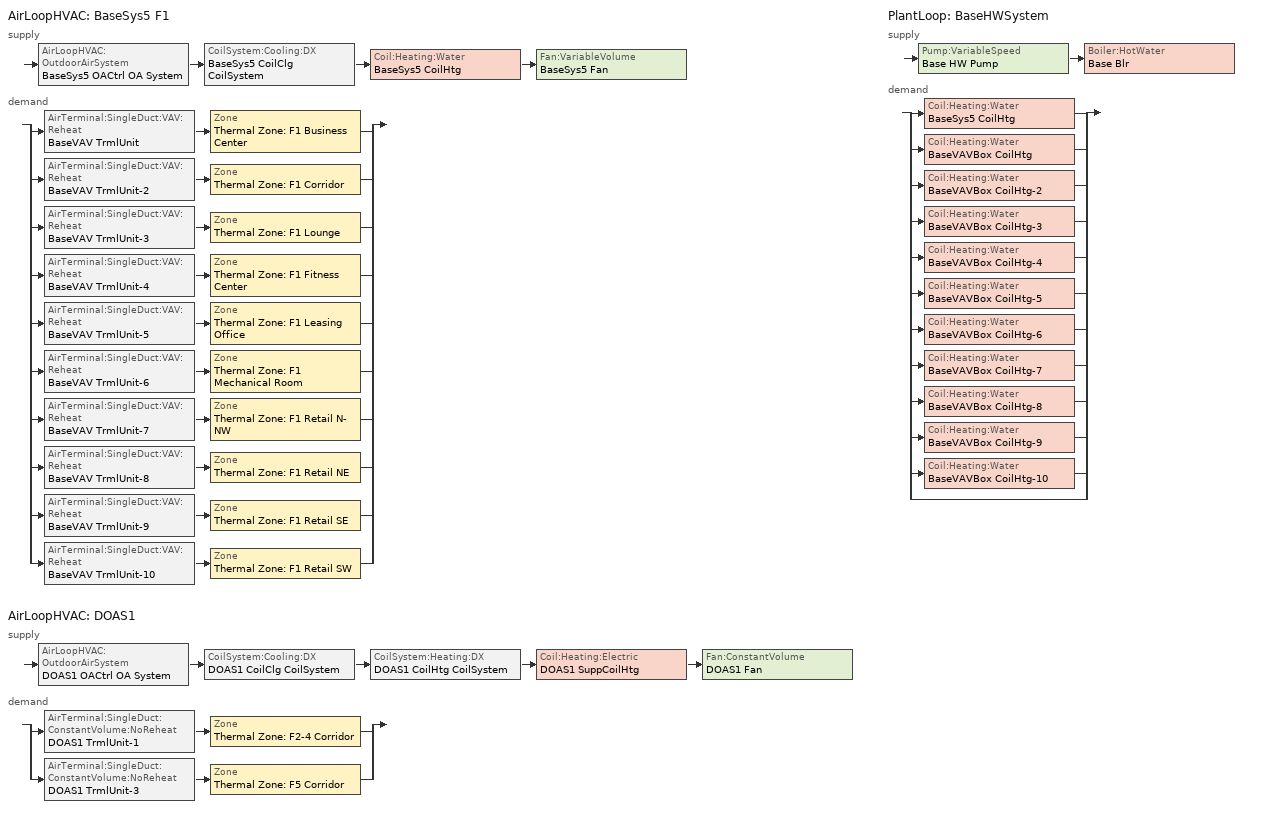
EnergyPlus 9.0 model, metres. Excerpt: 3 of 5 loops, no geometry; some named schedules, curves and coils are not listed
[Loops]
AirLoopHVAC 'BaseSys5 F1'
 supply: AirLoopHVAC:OutdoorAirSystem 'BaseSys5 OACtrl OA System' > CoilSystem:Cooling:DX 'BaseSys5 CoilClg CoilSystem' > Coil:Heating:Water 'BaseSys5 CoilHtg' > Fan:VariableVolume 'BaseSys5 Fan'
 demand: split
  | AirTerminal:SingleDuct:VAV:Reheat 'BaseVAV TrmlUnit' > Zone 'Thermal Zone: F1 Business Center'
  | AirTerminal:SingleDuct:VAV:Reheat 'BaseVAV TrmlUnit-2' > Zone 'Thermal Zone: F1 Corridor'
  | AirTerminal:SingleDuct:VAV:Reheat 'BaseVAV TrmlUnit-3' > Zone 'Thermal Zone: F1 Lounge'
  | AirTerminal:SingleDuct:VAV:Reheat 'BaseVAV TrmlUnit-4' > Zone 'Thermal Zone: F1 Fitness Center'
  | AirTerminal:SingleDuct:VAV:Reheat 'BaseVAV TrmlUnit-5' > Zone 'Thermal Zone: F1 Leasing Office'
  | AirTerminal:SingleDuct:VAV:Reheat 'BaseVAV TrmlUnit-6' > Zone 'Thermal Zone: F1 Mechanical Room'
  | AirTerminal:SingleDuct:VAV:Reheat 'BaseVAV TrmlUnit-7' > Zone 'Thermal Zone: F1 Retail N-NW'
  | AirTerminal:SingleDuct:VAV:Reheat 'BaseVAV TrmlUnit-8' > Zone 'Thermal Zone: F1 Retail NE'
  | AirTerminal:SingleDuct:VAV:Reheat 'BaseVAV TrmlUnit-9' > Zone 'Thermal Zone: F1 Retail SE'
  | AirTerminal:SingleDuct:VAV:Reheat 'BaseVAV TrmlUnit-10' > Zone 'Thermal Zone: F1 Retail SW'
AirLoopHVAC 'DOAS1'
 supply: AirLoopHVAC:OutdoorAirSystem 'DOAS1 OACtrl OA System' > CoilSystem:Cooling:DX 'DOAS1 CoilClg CoilSystem' > CoilSystem:Heating:DX 'DOAS1 CoilHtg CoilSystem' > Coil:Heating:Electric 'DOAS1 SuppCoilHtg' > Fan:ConstantVolume 'DOAS1 Fan'
 demand: split
  | AirTerminal:SingleDuct:ConstantVolume:NoReheat 'DOAS1 TrmlUnit-1' > Zone 'Thermal Zone: F2-4 Corridor'
  | AirTerminal:SingleDuct:ConstantVolume:NoReheat 'DOAS1 TrmlUnit-3' > Zone 'Thermal Zone: F5 Corridor'
PlantLoop 'BaseHWSystem'
 supply: Pump:VariableSpeed 'Base HW Pump' > Boiler:HotWater 'Base Blr'
 demand: split
  | Coil:Heating:Water 'BaseSys5 CoilHtg'
  | Coil:Heating:Water 'BaseVAVBox CoilHtg'
  | Coil:Heating:Water 'BaseVAVBox CoilHtg-2'
  | Coil:Heating:Water 'BaseVAVBox CoilHtg-3'
  | Coil:Heating:Water 'BaseVAVBox CoilHtg-4'
  | Coil:Heating:Water 'BaseVAVBox CoilHtg-5'
  | Coil:Heating:Water 'BaseVAVBox CoilHtg-6'
  | Coil:Heating:Water 'BaseVAVBox CoilHtg-7'
  | Coil:Heating:Water 'BaseVAVBox CoilHtg-8'
  | Coil:Heating:Water 'BaseVAVBox CoilHtg-9'
  | Coil:Heating:Water 'BaseVAVBox CoilHtg-10'
  | bypass
[ZoneControl:Thermostat] Control Object Type 1=ThermostatSetpoint:DualSetpoint
Name | Zone or ZoneList | Control Type Schedule | Control Name 1
Thermal Zone: F1 Business Center Thermostat | Thermal Zone: F1 Business Center | Thermal Zone: F1 Business Center Thermostat Schedule | Thermal Zone: F1 Business Center Thermostat
Thermal Zone: F1 Corridor Thermostat | Thermal Zone: F1 Corridor | Thermal Zone: F1 Corridor Thermostat Schedule | Thermal Zone: F1 Corridor Thermostat
Thermal Zone: F1 Fitness Center Thermostat | Thermal Zone: F1 Fitness Center | Thermal Zone: F1 Fitness Center Thermostat Schedule | Thermal Zone: F1 Fitness Center Thermostat
Thermal Zone: F1 Leasing Office Thermostat | Thermal Zone: F1 Leasing Office | Thermal Zone: F1 Leasing Office Thermostat Schedule | Thermal Zone: F1 Leasing Office Thermostat
Thermal Zone: F1 Lounge Thermostat | Thermal Zone: F1 Lounge | Thermal Zone: F1 Lounge Thermostat Schedule | Thermal Zone: F1 Lounge Thermostat
Thermal Zone: F1 Mechanical Room Thermostat | Thermal Zone: F1 Mechanical Room | Thermal Zone: F1 Mechanical Room Thermostat Schedule | Thermal Zone: F1 Mechanical Room Thermostat
Thermal Zone: F1 Retail N-NW Thermostat | Thermal Zone: F1 Retail N-NW | Thermal Zone: F1 Retail N-NW Thermostat Schedule | Thermal Zone: F1 Retail N-NW Thermostat
Thermal Zone: F1 Retail NE Thermostat | Thermal Zone: F1 Retail NE | Thermal Zone: F1 Retail NE Thermostat Schedule | Thermal Zone: F1 Retail NE Thermostat
Thermal Zone: F1 Retail SE Thermostat | Thermal Zone: F1 Retail SE | Thermal Zone: F1 Retail SE Thermostat Schedule | Thermal Zone: F1 Retail SE Thermostat
Thermal Zone: F1 Retail SW Thermostat | Thermal Zone: F1 Retail SW | Thermal Zone: F1 Retail SW Thermostat Schedule | Thermal Zone: F1 Retail SW Thermostat
Thermal Zone: F2-4 Corridor Thermostat | Thermal Zone: F2-4 Corridor | Thermal Zone: F2-4 Corridor Thermostat Schedule | Thermal Zone: F2-4 Corridor Thermostat
Thermal Zone: F5 Corridor Thermostat | Thermal Zone: F5 Corridor | Thermal Zone: F5 Corridor Thermostat Schedule | Thermal Zone: F5 Corridor Thermostat
[ThermostatSetpoint:DualSetpoint]
Name | Heating Setpoint Temperature Schedule | Cooling Setpoint Temperature Schedule
Thermal Zone: F1 Business Center Thermostat; Thermal Zone: F1 Corridor Thermostat; Thermal Zone: F1 Fitness Center Thermostat; Thermal Zone: F1 Leasing Office Thermostat; Thermal Zone: F1 Lounge Thermostat; Thermal Zone: F1 Mechanical Room Thermostat; Thermal Zone: F1 Retail N-NW Thermostat; Thermal Zone: F1 Retail NE Thermostat; Thermal Zone: F1 Retail SE Thermostat; Thermal Zone: F1 Retail SW Thermostat | RetailHtgSetpt | RetailClgSetpt
Thermal Zone: F2-4 Corridor Thermostat; Thermal Zone: F5 Corridor Thermostat | OfficeHtgSetpt | OfficeClgSetpt
[AirTerminal:SingleDuct:VAV:Reheat] Availability Schedule=Always On; Maximum Air Flow Rate {m3/s}=Autosize; Zone Minimum Air Flow Input Method=FixedFlowRate; Constant Minimum Air Flow Fraction=0.3; Fixed Minimum Air Flow Rate {m3/s}=0; Maximum Hot Water or Steam Flow Rate {m3/s}=Autosize; Minimum Hot Water or Steam Flow Rate {m3/s}=0; Convergence Tolerance=0.001; Damper Heating Action=Reverse; Maximum Flow Fraction During Reheat=0.5; Maximum Reheat Air Temperature {C}=35
Name | Reheat Coil
BaseVAV TrmlUnit | BaseVAVBox CoilHtg
BaseVAV TrmlUnit-2 | BaseVAVBox CoilHtg-2
BaseVAV TrmlUnit-4 | BaseVAVBox CoilHtg-4
BaseVAV TrmlUnit-5 | BaseVAVBox CoilHtg-5
BaseVAV TrmlUnit-3 | BaseVAVBox CoilHtg-3
BaseVAV TrmlUnit-6 | BaseVAVBox CoilHtg-6
BaseVAV TrmlUnit-7 | BaseVAVBox CoilHtg-7
BaseVAV TrmlUnit-8 | BaseVAVBox CoilHtg-8
BaseVAV TrmlUnit-9 | BaseVAVBox CoilHtg-9
BaseVAV TrmlUnit-10 | BaseVAVBox CoilHtg-10
[Coil:Heating:Water] Availability Schedule=Always On Discrete; U-Factor Times Area Value {W/K}=Autosize; Maximum Water Flow Rate {m3/s}=Autosize; Performance Input Method=UFactorTimesAreaAndDesignWaterFlowRate; Rated Capacity {W}=Autosize; Rated Inlet Water Temperature {C}=82.2; Rated Inlet Air Temperature {C}=16.6; Rated Outlet Water Temperature {C}=71.1; Rated Outlet Air Temperature {C}=32.2; Rated Ratio for Air and Water Convection=0.5
BaseVAVBox CoilHtg; BaseVAVBox CoilHtg-2; BaseVAVBox CoilHtg-4; BaseVAVBox CoilHtg-5; BaseVAVBox CoilHtg-3; BaseVAVBox CoilHtg-6; BaseVAVBox CoilHtg-7; BaseVAVBox CoilHtg-8; BaseVAVBox CoilHtg-9; BaseVAVBox CoilHtg-10; BaseSys5 CoilHtg
[Zone equipment]
Thermal Zone: F1 Business Center: BaseVAV TrmlUnit
Thermal Zone: F1 Corridor: BaseVAV TrmlUnit-2
Thermal Zone: F1 Fitness Center: BaseVAV TrmlUnit-4
Thermal Zone: F1 Leasing Office: BaseVAV TrmlUnit-5
Thermal Zone: F1 Lounge: BaseVAV TrmlUnit-3
Thermal Zone: F1 Mechanical Room: BaseVAV TrmlUnit-6
Thermal Zone: F1 Retail N-NW: BaseVAV TrmlUnit-7
Thermal Zone: F1 Retail NE: BaseVAV TrmlUnit-8
Thermal Zone: F1 Retail SE: BaseVAV TrmlUnit-9
Thermal Zone: F1 Retail SW: BaseVAV TrmlUnit-10
Thermal Zone: F2-4 Corridor: DOAS1 TrmlUnit-1, PropNoClg ZnSys-12
Thermal Zone: F5 Corridor: DOAS1 TrmlUnit-3, PropNoClg ZnSys-24
[Sizing:Zone] Zone Cooling Design Supply Air Temperature Input Method=TemperatureDifference; Zone Cooling Design Supply Air Temperature {C}=14; Zone Heating Design Supply Air Temperature Input Method=TemperatureDifference; Zone Heating Design Supply Air Temperature {C}=40; Zone Heating Design Supply Air Temperature Difference {deltaC}=13.8889; Zone Cooling Design Supply Air Humidity Ratio {kgWater/kgDryAir}=0.0085; Zone Heating Design Supply Air Humidity Ratio {kgWater/kgDryAir}=0.008; Zone Heating Sizing Factor=1; Zone Cooling Sizing Factor=1; Cooling Design Air Flow Method=DesignDay; Cooling Design Air Flow Rate {m3/s}=0; Cooling Minimum Air Flow per Zone Floor Area {m3/s-m2}=0; Cooling Minimum Air Flow {m3/s}=0; Cooling Minimum Air Flow Fraction=0; Heating Design Air Flow Method=DesignDayWithLimit; Heating Design Air Flow Rate {m3/s}=0; Heating Maximum Air Flow per Zone Floor Area {m3/s-m2}=0; Heating Maximum Air Flow {m3/s}=0; Account for Dedicated Outdoor Air System=No
Name | Zone Cooling Design Supply Air Temperature Difference {deltaC} | Design Specification Outdoor Air Object | Heating Maximum Air Flow Fraction | Design Specification Zone Air Distribution Object
Thermal Zone: F1 Business Center | 11.1111 | Thermal Zone: F1 Business Center Design Specification Outdoor Air | 0.5 | Thermal Zone: F1 Business Center Design Spec Zone Air Dist
Thermal Zone: F1 Corridor | 11.1111 | Thermal Zone: F1 Corridor Design Specification Outdoor Air | 0.5 | Thermal Zone: F1 Corridor Design Spec Zone Air Dist
Thermal Zone: F1 Fitness Center | 11.1111 | Thermal Zone: F1 Fitness Center Design Specification Outdoor Air | 0.5 | Thermal Zone: F1 Fitness Center Design Spec Zone Air Dist
Thermal Zone: F1 Leasing Office | 11.1111 | Thermal Zone: F1 Leasing Office Design Specification Outdoor Air | 0.5 | Thermal Zone: F1 Leasing Office Design Spec Zone Air Dist
Thermal Zone: F1 Lounge | 11.1111 | Thermal Zone: F1 Lounge Design Specification Outdoor Air | 0.5 | Thermal Zone: F1 Lounge Design Spec Zone Air Dist
Thermal Zone: F1 Mechanical Room | 8.33333 | Thermal Zone: F1 Mechanical Room Design Specification Outdoor Air | 0.5 | Thermal Zone: F1 Mechanical Room Design Spec Zone Air Dist
Thermal Zone: F1 Retail N-NW | 11.1111 | Thermal Zone: F1 Retail N-NW Design Specification Outdoor Air | 0.5 | Thermal Zone: F1 Retail N-NW Design Spec Zone Air Dist
Thermal Zone: F1 Retail NE | 11.1111 | Thermal Zone: F1 Retail NE Design Specification Outdoor Air | 0.5 | Thermal Zone: F1 Retail NE Design Spec Zone Air Dist
Thermal Zone: F1 Retail SE | 11.1111 | Thermal Zone: F1 Retail SE Design Specification Outdoor Air | 0.5 | Thermal Zone: F1 Retail SE Design Spec Zone Air Dist
Thermal Zone: F1 Retail SW | 11.1111 | Thermal Zone: F1 Retail SW Design Specification Outdoor Air | 0.5 | Thermal Zone: F1 Retail SW Design Spec Zone Air Dist
Thermal Zone: F2-4 Corridor | 11.1111 | Thermal Zone: F2-4 Corridor Design Specification Outdoor Air | 1 | Thermal Zone: F2-4 Corridor Design Spec Zone Air Dist
Thermal Zone: F5 Corridor | 11.1111 | Thermal Zone: F5 Corridor Design Specification Outdoor Air | 1 | Thermal Zone: F5 Corridor Design Spec Zone Air Dist
[DesignSpecification:ZoneAirDistribution] Zone Air Distribution Effectiveness in Cooling Mode=1; Zone Air Distribution Effectiveness in Heating Mode=1
Thermal Zone: F1 Business Center Design Spec Zone Air Dist; Thermal Zone: F1 Corridor Design Spec Zone Air Dist; Thermal Zone: F1 Fitness Center Design Spec Zone Air Dist; Thermal Zone: F1 Leasing Office Design Spec Zone Air Dist; Thermal Zone: F1 Lounge Design Spec Zone Air Dist; Thermal Zone: F1 Mechanical Room Design Spec Zone Air Dist; Thermal Zone: F1 Retail N-NW Design Spec Zone Air Dist; Thermal Zone: F1 Retail NE Design Spec Zone Air Dist; Thermal Zone: F1 Retail SE Design Spec Zone Air Dist; Thermal Zone: F1 Retail SW Design Spec Zone Air Dist; Thermal Zone: F2-4 Corridor Design Spec Zone Air Dist; Thermal Zone: F5 Corridor Design Spec Zone Air Dist
[Controller:MechanicalVentilation] Demand Controlled Ventilation=No; System Outdoor Air Method=ZoneSum
Name | Availability Schedule | Zone Name 1 | Design Specification Outdoor Air Object Name 1 | Design Specification Zone Air Distribution Object Name 1 | Zone Name 2 | Design Specification Outdoor Air Object Name 2 | Design Specification Zone Air Distribution Object Name 2 | Zone Name 3 | Design Specification Outdoor Air Object Name 3 | Design Specification Zone Air Distribution Object Name 3 | Zone Name 4 | Design Specification Outdoor Air Object Name 4 | Design Specification Zone Air Distribution Object Name 4 | Zone Name 5 | Design Specification Outdoor Air Object Name 5 | Design Specification Zone Air Distribution Object Name 5 | Zone Name 6 | Design Specification Outdoor Air Object Name 6 | Design Specification Zone Air Distribution Object Name 6 | Zone Name 7 | Design Specification Outdoor Air Object Name 7 | Design Specification Zone Air Distribution Object Name 7 | Zone Name 8 | Design Specification Outdoor Air Object Name 8 | Design Specification Zone Air Distribution Object Name 8 | Zone Name 9 | Design Specification Outdoor Air Object Name 9 | Design Specification Zone Air Distribution Object Name 9 | Zone Name 10 | Design Specification Outdoor Air Object Name 10 | Design Specification Zone Air Distribution Object Name 10
BaseSys5 OACtrl Mech Vent Controller | BaseSys5 OACtrl Schedule | Thermal Zone: F1 Business Center | Thermal Zone: F1 Business Center Design Specification Outdoor Air | Thermal Zone: F1 Business Center Design Spec Zone Air Dist | Thermal Zone: F1 Corridor | Thermal Zone: F1 Corridor Design Specification Outdoor Air | Thermal Zone: F1 Corridor Design Spec Zone Air Dist | Thermal Zone: F1 Fitness Center | Thermal Zone: F1 Fitness Center Design Specification Outdoor Air | Thermal Zone: F1 Fitness Center Design Spec Zone Air Dist | Thermal Zone: F1 Leasing Office | Thermal Zone: F1 Leasing Office Design Specification Outdoor Air | Thermal Zone: F1 Leasing Office Design Spec Zone Air Dist | Thermal Zone: F1 Lounge | Thermal Zone: F1 Lounge Design Specification Outdoor Air | Thermal Zone: F1 Lounge Design Spec Zone Air Dist | Thermal Zone: F1 Mechanical Room | Thermal Zone: F1 Mechanical Room Design Specification Outdoor Air | Thermal Zone: F1 Mechanical Room Design Spec Zone Air Dist | Thermal Zone: F1 Retail N-NW | Thermal Zone: F1 Retail N-NW Design Specification Outdoor Air | Thermal Zone: F1 Retail N-NW Design Spec Zone Air Dist | Thermal Zone: F1 Retail NE | Thermal Zone: F1 Retail NE Design Specification Outdoor Air | Thermal Zone: F1 Retail NE Design Spec Zone Air Dist | Thermal Zone: F1 Retail SE | Thermal Zone: F1 Retail SE Design Specification Outdoor Air | Thermal Zone: F1 Retail SE Design Spec Zone Air Dist | Thermal Zone: F1 Retail SW | Thermal Zone: F1 Retail SW Design Specification Outdoor Air | Thermal Zone: F1 Retail SW Design Spec Zone Air Dist
DOAS1 OACtrl Mech Vent Controller | Always On | Thermal Zone: F2-4 Corridor | Thermal Zone: F2-4 Corridor Design Specification Outdoor Air | Thermal Zone: F2-4 Corridor Design Spec Zone Air Dist | Thermal Zone: F5 Corridor | Thermal Zone: F5 Corridor Design Specification Outdoor Air | Thermal Zone: F5 Corridor Design Spec Zone Air Dist
[DesignSpecification:OutdoorAir] Outdoor Air Method=Maximum; Outdoor Air Flow per Person {m3/s-person}=0; Outdoor Air Flow per Zone {m3/s}=0; Outdoor Air Flow Air Changes per Hour {1/hr}=0
Name | Outdoor Air Flow per Zone Floor Area {m3/s-m2}
Thermal Zone: F1 Business Center Design Specification Outdoor Air; Thermal Zone: F1 Fitness Center Design Specification Outdoor Air; Thermal Zone: F1 Lounge Design Specification Outdoor Air | 0.00254
Thermal Zone: F1 Corridor Design Specification Outdoor Air | 0.000732236
Thermal Zone: F1 Leasing Office Design Specification Outdoor Air; Thermal Zone: F1 Mechanical Room Design Specification Outdoor Air | 0.000762
Thermal Zone: F1 Retail N-NW Design Specification Outdoor Air; Thermal Zone: F1 Retail NE Design Specification Outdoor Air; Thermal Zone: F1 Retail SE Design Specification Outdoor Air; Thermal Zone: F1 Retail SW Design Specification Outdoor Air | 0.00127
Thermal Zone: F2-4 Corridor Design Specification Outdoor Air; Thermal Zone: F5 Corridor Design Specification Outdoor Air | 0.000741294
[Fan:ZoneExhaust] Fan Total Efficiency=0.55575; Flow Fraction Schedule=On; System Availability Manager Coupling Mode=Decoupled
Name | Availability Schedule | Pressure Rise {Pa} | Maximum Flow Rate {m3/s} | Balanced Exhaust Fraction Schedule
Thermal Zone: F2-4 1-Bed Core East PropExhFan; Thermal Zone: F2-4 1-Bed Core West PropExhFan | ResidentialLivingHVACAvail | 683.385 | 0.10364 | Off
Thermal Zone: F2-4 1-Bed Core N PropExhFan | ResidentialLivingHVACAvail | 683.385 | 0.0518198 | Off
Thermal Zone: F2-4 1-Bed North PropExhFan | ResidentialLivingHVACAvail | 670.201 | 0.264196 | Off
Thermal Zone: F2-4 2-Bed Core NE-NW PropExhFan | ResidentialLivingHVACAvail | 683.492 | 0.155459 | Off
Thermal Zone: F2-4 2-Bed East PropExhFan; Thermal Zone: F2-4 2-Bed West PropExhFan | ResidentialLivingHVACAvail | 683.492 | 0.233189 | Off
Thermal Zone: F2-4 3-Bed NE PropExhFan; Thermal Zone: F2-4 3-Bed NW PropExhFan | ResidentialLivingHVACAvail | 682.765 | 0.102365 | Off
Thermal Zone: F2-4 Studio SE PropExhFan; Thermal Zone: F2-4 Studio SW PropExhFan | ResidentialLivingHVACAvail | 683.47 | 0.0441743 | Off
Thermal Zone: F5 1-Bed Core East PropExhFan; Thermal Zone: F5 1-Bed Core West PropExhFan | ResidentialLivingHVACAvail | 683.385 | 0.0345466 | Off
Thermal Zone: F5 1-Bed Core N PropExhFan | ResidentialLivingHVACAvail | 683.385 | 0.0172733 | Off
Thermal Zone: F5 1-Bed North PropExhFan | ResidentialLivingHVACAvail | 670.201 | 0.0880654 | Off
Thermal Zone: F5 2-Bed Core NE-NW PropExhFan | ResidentialLivingHVACAvail | 683.492 | 0.0518198 | Off
Thermal Zone: F5 2-Bed East PropExhFan; Thermal Zone: F5 2-Bed West PropExhFan | ResidentialLivingHVACAvail | 683.492 | 0.0777297 | Off
Thermal Zone: F5 3-Bed NE PropExhFan; Thermal Zone: F5 3-Bed NW PropExhFan | ResidentialLivingHVACAvail | 682.765 | 0.0341218 | Off
Thermal Zone: F5 Studio SE PropExhFan; Thermal Zone: F5 Studio SW PropExhFan | ResidentialLivingHVACAvail | 683.47 | 0.0147248 | Off
Thermal Zone: Parking Garage PropExhFan | ParkingHVACAvail | 0 | 9.8755 | On
[ZoneHVAC:PackagedTerminalAirConditioner] Cooling Supply Air Flow Rate {m3/s}=Autosize; Heating Supply Air Flow Rate {m3/s}=Autosize; No Load Supply Air Flow Rate {m3/s}=Autosize; Cooling Outdoor Air Flow Rate {m3/s}=0; Heating Outdoor Air Flow Rate {m3/s}=0; No Load Outdoor Air Flow Rate {m3/s}=0; Fan Placement=DrawThrough
Name | Availability Schedule | Supply Air Fan | Heating Coil | Cooling Coil
ZnSys F2-4 1-Bed Core East | ResidentialLivingHVACAvail | Fan 3 | CoilHtg 3 | CoilCooling 3
PropNoClg ZnSys-3 | ResidentialLivingHVACAvail | PropNoClg Fan-3 | PropNoClg Dummy CoilHtg-3 | PropNoClg CoilClg-3
ZnSys F2-4 1-Bed Core N | ResidentialLivingHVACAvail | Fan 1 | CoilHtg 1 | CoilCooling 1
PropNoClg ZnSys | ResidentialLivingHVACAvail | PropNoClg Fan | PropNoClg Dummy CoilHtg | PropNoClg CoilClg
ZnSys F2-4 1-Bed Core West | ResidentialLivingHVACAvail | Fan 2 | CoilHtg 2 | CoilCooling 2
PropNoClg ZnSys-2 | ResidentialLivingHVACAvail | PropNoClg Fan-2 | PropNoClg Dummy CoilHtg-2 | PropNoClg CoilClg-2
ZnSys F2-4 1-Bed North | ResidentialLivingHVACAvail | Fan 4 | CoilHtg 4 | CoilCooling 4
PropNoClg ZnSys-4 | ResidentialLivingHVACAvail | PropNoClg Fan-4 | PropNoClg Dummy CoilHtg-4 | PropNoClg CoilClg-4
ZnSys F2-4 2-Bed Core NE-NW | ResidentialLivingHVACAvail | Fan 5 | CoilHtg 5 | CoilCooling 5
PropNoClg ZnSys-5 | ResidentialLivingHVACAvail | PropNoClg Fan-5 | PropNoClg Dummy CoilHtg-5 | PropNoClg CoilClg-5
ZnSys F2-4 2-Bed East | ResidentialLivingHVACAvail | Fan 6 | CoilHtg 6 | CoilCooling 6
PropNoClg ZnSys-6 | ResidentialLivingHVACAvail | PropNoClg Fan-6 | PropNoClg Dummy CoilHtg-6 | PropNoClg CoilClg-6
ZnSys F2-4 2-Bed West | ResidentialLivingHVACAvail | Fan 7 | CoilHtg 7 | CoilCooling 7
PropNoClg ZnSys-7 | ResidentialLivingHVACAvail | PropNoClg Fan-7 | PropNoClg Dummy CoilHtg-7 | PropNoClg CoilClg-7
ZnSys F2-4 3-Bed NE | ResidentialLivingHVACAvail | Fan 8 | CoilHtg 8 | CoilCooling 8
PropNoClg ZnSys-8 | ResidentialLivingHVACAvail | PropNoClg Fan-8 | PropNoClg Dummy CoilHtg-8 | PropNoClg CoilClg-8
ZnSys F2-4 3-Bed NW | ResidentialLivingHVACAvail | Fan 9 | CoilHtg 9 | CoilCooling 9
PropNoClg ZnSys-9 | ResidentialLivingHVACAvail | PropNoClg Fan-9 | PropNoClg Dummy CoilHtg-9 | PropNoClg CoilClg-9
PropNoClg ZnSys-12 | OfficeHVACAvail | PropNoClg Fan-12 | PropNoClg Dummy CoilHtg-12 | PropNoClg CoilClg-12
ZnSys F2-4 Studio SE | ResidentialLivingHVACAvail | Fan 10 | CoilHtg 10 | CoilCooling 10
PropNoClg ZnSys-10 | ResidentialLivingHVACAvail | PropNoClg Fan-10 | PropNoClg Dummy CoilHtg-10 | PropNoClg CoilClg-10
ZnSys F2-4 Studio SW | ResidentialLivingHVACAvail | Fan 11 | CoilHtg 11 | CoilCooling 11
PropNoClg ZnSys-11 | ResidentialLivingHVACAvail | PropNoClg Fan-11 | PropNoClg Dummy CoilHtg-11 | PropNoClg CoilClg-11
ZnSys F5 1-Bed Core East | ResidentialLivingHVACAvail | Fan 14 | CoilHtg 14 | CoilCooling 14
PropNoClg ZnSys-15 | ResidentialLivingHVACAvail | PropNoClg Fan-15 | PropNoClg Dummy CoilHtg-15 | PropNoClg CoilClg-15
ZnSys F5 1-Bed Core N | ResidentialLivingHVACAvail | Fan 12 | CoilHtg 12 | CoilCooling 12
PropNoClg ZnSys-13 | ResidentialLivingHVACAvail | PropNoClg Fan-13 | PropNoClg Dummy CoilHtg-13 | PropNoClg CoilClg-13
ZnSys F5 1-Bed Core West | ResidentialLivingHVACAvail | Fan 13 | CoilHtg 13 | CoilCooling 13
PropNoClg ZnSys-14 | ResidentialLivingHVACAvail | PropNoClg Fan-14 | PropNoClg Dummy CoilHtg-14 | PropNoClg CoilClg-14
ZnSys F5 1-Bed North | ResidentialLivingHVACAvail | Fan 15 | CoilHtg 15 | CoilCooling 15
PropNoClg ZnSys-16 | ResidentialLivingHVACAvail | PropNoClg Fan-16 | PropNoClg Dummy CoilHtg-16 | PropNoClg CoilClg-16
ZnSys F5 2-Bed Core NE-NW | ResidentialLivingHVACAvail | Fan 16 | CoilHtg 16 | CoilCooling 16
PropNoClg ZnSys-17 | ResidentialLivingHVACAvail | PropNoClg Fan-17 | PropNoClg Dummy CoilHtg-17 | PropNoClg CoilClg-17
ZnSys F5 2-Bed East | ResidentialLivingHVACAvail | Fan 17 | CoilHtg 17 | CoilCooling 17
PropNoClg ZnSys-18 | ResidentialLivingHVACAvail | PropNoClg Fan-18 | PropNoClg Dummy CoilHtg-18 | PropNoClg CoilClg-18
ZnSys F5 2-Bed West | ResidentialLivingHVACAvail | Fan 18 | CoilHtg 18 | CoilCooling 18
PropNoClg ZnSys-19 | ResidentialLivingHVACAvail | PropNoClg Fan-19 | PropNoClg Dummy CoilHtg-19 | PropNoClg CoilClg-19
ZnSys F5 3-Bed NE | ResidentialLivingHVACAvail | Fan 19 | CoilHtg 19 | CoilCooling 19
PropNoClg ZnSys-20 | ResidentialLivingHVACAvail | PropNoClg Fan-20 | PropNoClg Dummy CoilHtg-20 | PropNoClg CoilClg-20
ZnSys F5 3-Bed NW | ResidentialLivingHVACAvail | Fan 20 | CoilHtg 20 | CoilCooling 20
PropNoClg ZnSys-21 | ResidentialLivingHVACAvail | PropNoClg Fan-21 | PropNoClg Dummy CoilHtg-21 | PropNoClg CoilClg-21
PropNoClg ZnSys-24 | OfficeHVACAvail | PropNoClg Fan-24 | PropNoClg Dummy CoilHtg-24 | PropNoClg CoilClg-24
ZnSys F5 Studio SE | ResidentialLivingHVACAvail | Fan 21 | CoilHtg 21 | CoilCooling 21
PropNoClg ZnSys-22 | ResidentialLivingHVACAvail | PropNoClg Fan-22 | PropNoClg Dummy CoilHtg-22 | PropNoClg CoilClg-22
ZnSys F5 Studio SW | ResidentialLivingHVACAvail | Fan 22 | CoilHtg 22 | CoilCooling 22
PropNoClg ZnSys-23 | ResidentialLivingHVACAvail | PropNoClg Fan-23 | PropNoClg Dummy CoilHtg-23 | PropNoClg CoilClg-23
[Fan:OnOff] Availability Schedule=Always On; Maximum Flow Rate {m3/s}=Autosize; Motor In Airstream Fraction=1
Name | Fan Total Efficiency | Pressure Rise {Pa} | Motor Efficiency | Fan Power Ratio Function of Speed Ratio Curve | Fan Efficiency Ratio Function of Speed Ratio Curve
Fan 3 | 0.6 | 300 | 0.8 | Fan On Off Power Curve 4 | Fan On Off Efficiency Curve 4
PropNoClg Fan-12 | 1 | 0.00249089 | 1 | Fan On Off Power Curve 22 | Fan On Off Efficiency Curve 22
PropNoClg Fan-24 | 1 | 0.00249089 | 1 | Fan On Off Power Curve 45 | Fan On Off Efficiency Curve 45
[Coil:Cooling:DX:SingleSpeed] Availability Schedule=Always On Discrete; Gross Rated Total Cooling Capacity {W}=Autosize; Gross Rated Sensible Heat Ratio=Autosize; Gross Rated Cooling COP {W/W}=3; Rated Air Flow Rate {m3/s}=Autosize; Rated Evaporator Fan Power Per Volume Flow Rate {W/(m3/s)}=773.3; Total Cooling Capacity Function of Temperature Curve=CoilClgDXQRatio_fTwbToadbSI; Total Cooling Capacity Function of Flow Fraction Curve=CoilClgDXSnglQRatio_fCFMRatio; Energy Input Ratio Function of Flow Fraction Curve=CoilClgDXSnglEIRRatio_fCFMRatio; Condenser Type=AirCooled; Evaporative Condenser Effectiveness=0; Evaporative Condenser Air Flow Rate {m3/s}=Autosize; Evaporative Condenser Pump Rated Power Consumption {W}=Autosize; Crankcase Heater Capacity {W}=0; Maximum Outdoor Dry-Bulb Temperature for Crankcase Heater Operation {C}=0; Basin Heater Capacity {W/K}=0; Basin Heater Setpoint Temperature {C}=10
Name | Energy Input Ratio Function of Temperature Curve | Part Load Fraction Correlation Curve
PropNoClg CoilClg-12 | Curve Biquadratic 24 | Curve Quadratic 24
PropNoClg CoilClg-24 | Curve Biquadratic 47 | Curve Quadratic 47
DOAS1 CoilClg | Curve Biquadratic 1 | Curve Quadratic 1
[Coil:Heating:Electric] Availability Schedule=Always On; Efficiency=1; Nominal Capacity {W}=Autosize
PropNoClg Dummy CoilHtg-12; PropNoClg Dummy CoilHtg-24; DOAS1 SuppCoilHtg
[AirTerminal:SingleDuct:ConstantVolume:NoReheat] Availability Schedule=Always On; Maximum Air Flow Rate {m3/s}=AutoSize
DOAS1 TrmlUnit-1; DOAS1 TrmlUnit-3
[AirLoopHVAC] Design Supply Air Flow Rate {m3/s}=AutoSize
BaseSys5 F1; DOAS1
[Sizing:System] Type of Load to Size On=Sensible; Design Outdoor Air Flow Rate {m3/s}=Autosize; Preheat Design Temperature {C}=5.68434e-14; Preheat Design Humidity Ratio {kgWater/kgDryAir}=0; Precool Design Temperature {C}=5.68434e-14; Precool Design Humidity Ratio {kgWater/kgDryAir}=0; Type of Zone Sum to Use=Coincident; 100% Outdoor Air in Cooling=No; 100% Outdoor Air in Heating=No; Central Cooling Design Supply Air Humidity Ratio {kgWater/kgDryAir}=0.0085; Central Heating Design Supply Air Humidity Ratio {kgWater/kgDryAir}=0.008; Cooling Supply Air Flow Rate Method=DesignDay; Cooling Supply Air Flow Rate {m3/s}=0; Cooling Supply Air Flow Rate Per Floor Area {m3/s-m2}=0.00996765; Cooling Fraction of Autosized Cooling Supply Air Flow Rate=1; Cooling Supply Air Flow Rate Per Unit Cooling Capacity {m3/s-W}=3.94755e-05; Heating Supply Air Flow Rate Method=DesignDay; Heating Supply Air Flow Rate {m3/s}=0; Heating Supply Air Flow Rate Per Floor Area {m3/s-m2}=0.00996765; Heating Fraction of Autosized Heating Supply Air Flow Rate=1; Heating Fraction of Autosized Cooling Supply Air Flow Rate=1; Heating Supply Air Flow Rate Per Unit Heating Capacity {m3/s-W}=3.15882e-05; System Outdoor Air Method=ZoneSum; Zone Maximum Outdoor Air Fraction=1; Cooling Design Capacity Method=CoolingDesignCapacity; Cooling Design Capacity {W}=Autosize; Cooling Design Capacity Per Floor Area {W/m2}=234.7; Fraction of Autosized Cooling Design Capacity=1; Heating Design Capacity Method=HeatingDesignCapacity; Heating Design Capacity {W}=Autosize; Heating Design Capacity Per Floor Area {W/m2}=157; Fraction of Autosized Heating Design Capacity=1; Central Cooling Capacity Control Method=OnOff
Name | Central Heating Maximum System Air Flow Ratio | Central Cooling Design Supply Air Temperature {C} | Central Heating Design Supply Air Temperature {C}
BaseSys5 F1 | 0 | 12.7778 | 15.5556
DOAS1 | 1 | 12.8 | 35
[Controller:WaterCoil]
Controller Water Coil 1: Control Variable=Temperature; Action=Normal; Actuator Variable=Flow; Controller Convergence Tolerance {deltaC}=0.1; Maximum Actuated Flow {m3/s}=Autosize; Minimum Actuated Flow {m3/s}=0
[Controller:OutdoorAir] Minimum Outdoor Air Flow Rate {m3/s}=0; Economizer Control Action Type=ModulateFlow; Economizer Maximum Limit Enthalpy {J/kg}=64000; Lockout Type=NoLockout; High Humidity Control=No; Control High Indoor Humidity Based on Outdoor Humidity Ratio=Yes; Heat Recovery Bypass Control Type=BypassWhenWithinEconomizerLimits
Name | Maximum Outdoor Air Flow Rate {m3/s} | Economizer Control Type | Minimum Limit Type | Minimum Outdoor Air Schedule | Maximum Fraction of Outdoor Air Schedule | Mechanical Ventilation Controller
BaseSys5 OACtrl | Autosize | DifferentialDryBulb | FixedMinimum | BaseSys5 OACtrl Schedule | BaseSys5 OACtrl Max OA Schedule | BaseSys5 OACtrl Mech Vent Controller
DOAS1 OACtrl | 0 | NoEconomizer | ProportionalMinimum | Always On |  | DOAS1 OACtrl Mech Vent Controller
[SetpointManager:MixedAir] Control Variable=Temperature
Name | Setpoint Node or NodeList
BaseSys5 OACtrl OA System Mixed Air Node OS Default SPM | BaseSys5 OACtrl OA System Mixed Air Node
BaseSys5 CoilClg Outlet Node OS Default SPM | BaseSys5 CoilClg Outlet Node
BaseSys5 CoilHtg Air Outlet Node OS Default SPM | BaseSys5 CoilHtg Air Outlet Node
DOAS1 OACtrl OA System Mixed Air Node OS Default SPM | DOAS1 OACtrl OA System Mixed Air Node
DOAS1 CoilClg Outlet Node OS Default SPM | DOAS1 CoilClg Outlet Node
DOAS1 CoilHtg Outlet Node OS Default SPM | DOAS1 CoilHtg Outlet Node
DOAS1 SuppCoilHtg Outlet Node OS Default SPM | DOAS1 SuppCoilHtg Outlet Node
[CoilSystem:Cooling:DX]
Name | Availability Schedule | Cooling Coil
BaseSys5 CoilClg CoilSystem | Always On | BaseSys5 CoilClg
DOAS1 CoilClg CoilSystem | Always On Discrete | DOAS1 CoilClg
[Coil:Cooling:DX:TwoSpeed]
BaseSys5 CoilClg: Availability Schedule=Always On; High Speed Gross Rated Total Cooling Capacity {W}=Autosize; High Speed Rated Sensible Heat Ratio=Autosize; High Speed Gross Rated Cooling COP {W/W}=3; High Speed Rated Air Flow Rate {m3/s}=Autosize; Total Cooling Capacity Function of Temperature Curve=CoilClgDXQRatio_fTwbToadbSI; Total Cooling Capacity Function of Flow Fraction Curve=CoilClgDXSnglQRatio_fCFMRatio; Energy Input Ratio Function of Temperature Curve=CoilClgDXEIRRatio_fTwbToadbSI; Energy Input Ratio Function of Flow Fraction Curve=CoilClgDXDblEIRRatio_fCFMRatio; Part Load Fraction Correlation Curve=CoilClgDXEIRRatio_fQFrac; Low Speed Gross Rated Total Cooling Capacity {W}=Autosize; Low Speed Gross Rated Sensible Heat Ratio=Autosize; Low Speed Gross Rated Cooling COP {W/W}=3; Low Speed Rated Air Flow Rate {m3/s}=Autosize; Low Speed Total Cooling Capacity Function of Temperature Curve=CoilClgDXQRatio_fTwbToadbSI 1; Low Speed Energy Input Ratio Function of Temperature Curve=CoilClgDXEIRRatio_fTwbToadbSI 1; Condenser Type=AirCooled; High Speed Evaporative Condenser Effectiveness=0; High Speed Evaporative Condenser Air Flow Rate {m3/s}=Autosize; High Speed Evaporative Condenser Pump Rated Power Consumption {W}=Autosize; Low Speed Evaporative Condenser Effectiveness=0; Low Speed Evaporative Condenser Air Flow Rate {m3/s}=Autosize; Low Speed Evaporative Condenser Pump Rated Power Consumption {W}=Autosize; Basin Heater Capacity {W/K}=0; Basin Heater Setpoint Temperature {C}=10
[Fan:VariableVolume]
BaseSys5 Fan: Availability Schedule=RetailHVACAvail; Fan Total Efficiency=0.6045; Pressure Rise {Pa}=1017.592; Maximum Flow Rate {m3/s}=AutoSize; Fan Power Minimum Flow Rate Input Method=FixedFlowRate; Fan Power Minimum Flow Fraction=0; Fan Power Minimum Air Flow Rate {m3/s}=0; Motor Efficiency=0.93; Motor In Airstream Fraction=1; Fan Power Coefficient 1=0.04076; Fan Power Coefficient 2=0.088045; Fan Power Coefficient 3=-0.072926; Fan Power Coefficient 4=0.94374; Fan Power Coefficient 5=0
[SetpointManager:Warmest] Control Variable=Temperature; Minimum Setpoint Temperature {C}=12.7778; Strategy=MaximumTemperature
Name | HVAC Air Loop | Maximum Setpoint Temperature {C} | Setpoint Node or NodeList
Setpoint Manager Warmest 1 | BaseSys5 F1 | 15.5556 | BaseSys5 Fan Outlet Node
Setpoint Manager Warmest 2 | DOAS1 | 23.8889 | DOAS1 Fan Outlet Node
[CoilSystem:Heating:DX]
DOAS1 CoilHtg CoilSystem: Availability Schedule=Always On Discrete; Heating Coil=DOAS1 CoilHtg
[Coil:Heating:DX:SingleSpeed]
DOAS1 CoilHtg: Availability Schedule=Always On Discrete; Gross Rated Heating Capacity {W}=Autosize; Gross Rated Heating COP {W/W}=5; Rated Air Flow Rate {m3/s}=Autosize; Rated Supply Fan Power Per Volume Flow Rate {W/(m3/s)}=773.3; Heating Capacity Function of Temperature Curve=CoilHtgHPQRatio_fToadbSI; Heating Capacity Function of Flow Fraction Curve=CoilHtgHPQRatio_fCFMRatio; Energy Input Ratio Function of Temperature Curve=CoilHtgHPEIRRatio_fToadbSI; Energy Input Ratio Function of Flow Fraction Curve=CoilHtgHPEIRRatio_fCFMRatio; Part Load Fraction Correlation Curve=CoilHtgHPEIRRatio_fQFrac; Defrost Energy Input Ratio Function of Temperature Curve=DOAS1 CoilHtg Defrost Curve; Minimum Outdoor Dry-Bulb Temperature for Compressor Operation {C}=-8.33333; Maximum Outdoor Dry-Bulb Temperature for Defrost Operation {C}=4.44444; Crankcase Heater Capacity {W}=0; Maximum Outdoor Dry-Bulb Temperature for Crankcase Heater Operation {C}=10; Defrost Strategy=ReverseCycle; Defrost Control=Timed; Defrost Time Period Fraction=0.058333; Resistive Defrost Heater Capacity {W}=Autosize
[Fan:ConstantVolume]
DOAS1 Fan: Availability Schedule=OfficeHVACAvail; Fan Total Efficiency=0.7; Pressure Rise {Pa}=250; Maximum Flow Rate {m3/s}=AutoSize; Motor Efficiency=0.9; Motor In Airstream Fraction=1
[PlantLoop]
BaseHWSystem: Fluid Type=Water; Plant Equipment Operation Scheme=BaseHWSystem Operation Schemes; Maximum Loop Temperature {C}=100; Minimum Loop Temperature {C}=0; Maximum Loop Flow Rate {m3/s}=Autosize; Minimum Loop Flow Rate {m3/s}=0; Plant Loop Volume {m3}=Autocalculate; Load Distribution Scheme=Optimal; Plant Loop Demand Calculation Scheme=SingleSetpoint
[Sizing:Plant]
BaseHWSystem: Loop Type=Heating; Design Loop Exit Temperature {C}=82.2222; Loop Design Temperature Difference {deltaC}=22.2222; Sizing Option=NonCoincident; Zone Timesteps in Averaging Window=1; Coincident Sizing Factor Mode=None
[Pump:VariableSpeed]
Base HW Pump: Design Maximum Flow Rate {m3/s}=Autosize; Design Pump Head {Pa}=149453; Design Power Consumption {W}=Autosize; Motor Efficiency=0.9; Fraction of Motor Inefficiencies to Fluid Stream=0; Coefficient 1 of the Part Load Performance Curve=0.103; Coefficient 2 of the Part Load Performance Curve=-0.04; Coefficient 3 of the Part Load Performance Curve=0.767; Coefficient 4 of the Part Load Performance Curve=0.1679; Design Minimum Flow Rate {m3/s}=0; Pump Control Type=Intermittent; Skin Loss Radiative Fraction=0.5; Design Power Sizing Method=PowerPerFlowPerPressure; Design Electric Power per Unit Flow Rate {W/(m3/s)}=348701.1; Design Shaft Power per Unit Flow Rate per Unit Head=1.28205; Design Minimum Flow Rate Fraction=0
[Boiler:HotWater]
Base Blr: Fuel Type=NaturalGas; Nominal Capacity {W}=Autosize; Nominal Thermal Efficiency=0.8; Efficiency Curve Temperature Evaluation Variable=LeavingBoiler; Normalized Boiler Efficiency Curve=BlrHWBlrFIRRatio_fQRatioSI; Design Water Flow Rate {m3/s}=Autosize; Minimum Part Load Ratio=0; Maximum Part Load Ratio=1; Optimum Part Load Ratio=1; Water Outlet Upper Temperature Limit {C}=99; Boiler Flow Mode=LeavingSetpointModulated; Parasitic Electric Load {W}=0; Sizing Factor=1
[PlantEquipmentOperationSchemes]
BaseHWSystem Operation Schemes: Control Scheme Object Type 1=PlantEquipmentOperation:HeatingLoad; Control Scheme Name 1=BaseHWSystem Heating Operation Scheme; Control Scheme Schedule Name 1=Always On Discrete
[PlantEquipmentOperation:HeatingLoad]
BaseHWSystem Heating Operation Scheme: Load Range Lower Limit 1 {W}=0; Load Range Upper Limit 1 {W}=1000000000; Range Equipment List Name 1=BaseHWSystem Heating Equipment List
[PlantEquipmentList]
BaseHWSystem Heating Equipment List: Boiler:HotWater, Base Blr
[SetpointManager:Scheduled]
Setpoint Manager Scheduled 1: Control Variable=Temperature; Schedule=BaseHWSystem Supply Temp Schedule; Setpoint Node or NodeList=BaseHWSystem Supply Mixer Outlet Node
[Schedule:Year]
RetailHtgSetpt: RetailHtgSetptWk, 1, 1, 12, 31
RetailClgSetpt: RetailClgSetptWk, 1, 1, 12, 31
Always On: Always On Week Rule - Jan1-Dec31, 1, 1, 12, 31
BaseSys5 OACtrl Schedule: BaseSys5 OACtrl Schedule Week 1, 1, 1, 12, 31
OfficeHtgSetpt: OfficeHtgSetptWk, 1, 1, 12, 31
OfficeClgSetpt: OfficeClgSetptWk, 1, 1, 12, 31
OfficeHVACAvail: OfficeHVACAvailWk, 1, 1, 12, 31
RetailHVACAvail: RetailHVACAvailWk, 1, 1, 12, 31
BaseHWSystem Supply Temp Schedule: BaseHWSystem Supply Temp Schedule Week Rule - Jan1-Dec31, 1, 1, 12, 31
BaseSys5 OACtrl Max OA Schedule: BaseSys5 OACtrl Max OA Schedule Week Rule - Jan1-Dec31, 1, 1, 12, 31
[Schedule:Week:Daily]
RetailHtgSetptWk: RetailHtgSetptSun, RetailHtgSetptWD, RetailHtgSetptWD, RetailHtgSetptWD, RetailHtgSetptWD, RetailHtgSetptWD, RetailHtgSetptSat, RetailHtgSetptSun, RetailHtgSetptWD, RetailHtgSetptWD, RetailHtgSetptSun, RetailHtgSetptSun
RetailClgSetptWk: RetailClgSetptSun, RetailClgSetptWD, RetailClgSetptWD, RetailClgSetptWD, RetailClgSetptWD, RetailClgSetptWD, RetailClgSetptSat, RetailClgSetptSun, RetailClgSetptWD, RetailClgSetptWD, RetailClgSetptSun, RetailClgSetptSun
Always On Week Rule - Jan1-Dec31: Schedule Day 2, Schedule Day 2, Schedule Day 2, Schedule Day 2, Schedule Day 2, Schedule Day 2, Schedule Day 2, Schedule Day 2, Schedule Day 2, Schedule Day 2, Schedule Day 2, Schedule Day 2
BaseSys5 OACtrl Schedule Week 1: BaseSys5 OACtrl Schedule Week 1 Sunday, BaseSys5 OACtrl Schedule Week 1 Monday, BaseSys5 OACtrl Schedule Week 1 Tuesday, BaseSys5 OACtrl Schedule Week 1 Wednesday, BaseSys5 OACtrl Schedule Week 1 Thursday, BaseSys5 OACtrl Schedule Week 1 Friday, BaseSys5 OACtrl Schedule Week 1 Saturday, BaseSys5 OACtrl Schedule Week 1 Holiday, BaseSys5 OACtrl Schedule Week 1 Summer, BaseSys5 OACtrl Schedule Week 1 Winter, BaseSys5 OACtrl Schedule Week 1 Custom 1, BaseSys5 OACtrl Schedule Week 1 Custom 2
OfficeHtgSetptWk: OfficeHtgSetptSun, OfficeHtgSetptWD, OfficeHtgSetptWD, OfficeHtgSetptWD, OfficeHtgSetptWD, OfficeHtgSetptWD, OfficeHtgSetptSat, OfficeHtgSetptSun, OfficeHtgSetptWD, OfficeHtgSetptWD, OfficeHtgSetptSun, OfficeHtgSetptSun
OfficeClgSetptWk: OfficeClgSetptSun, OfficeClgSetptWD, OfficeClgSetptWD, OfficeClgSetptWD, OfficeClgSetptWD, OfficeClgSetptWD, OfficeClgSetptSat, OfficeClgSetptSun, OfficeClgSetptWD, OfficeClgSetptWD, OfficeClgSetptSun, OfficeClgSetptSun
OfficeHVACAvailWk: OfficeHVACAvailSun, OfficeHVACAvailWD, OfficeHVACAvailWD, OfficeHVACAvailWD, OfficeHVACAvailWD, OfficeHVACAvailWD, OfficeHVACAvailSat, OfficeHVACAvailSun, AllOnHVACAvailDay, AllOnHVACAvailDay, OfficeHVACAvailSun, OfficeHVACAvailSun
RetailHVACAvailWk: RetailHVACAvailSun, RetailHVACAvailWD, RetailHVACAvailWD, RetailHVACAvailWD, RetailHVACAvailWD, RetailHVACAvailWD, RetailHVACAvailSat, RetailHVACAvailSun, AllOnHVACAvailDay, AllOnHVACAvailDay, RetailHVACAvailSun, RetailHVACAvailSun
BaseHWSystem Supply Temp Schedule Week Rule - Jan1-Dec31: Schedule Day 1, Schedule Day 1, Schedule Day 1, Schedule Day 1, Schedule Day 1, Schedule Day 1, Schedule Day 1, Schedule Day 1, Schedule Day 1, Schedule Day 1, Schedule Day 1, Schedule Day 1
BaseSys5 OACtrl Max OA Schedule Week Rule - Jan1-Dec31: Schedule Day 3, Schedule Day 3, Schedule Day 3, Schedule Day 3, Schedule Day 3, Schedule Day 3, Schedule Day 3, Schedule Day 3, Schedule Day 3, Schedule Day 3, Schedule Day 3, Schedule Day 3
[Schedule:Day:Interval]
RetailHtgSetptSun: No, 01:00, 15.5556, 02:00, 15.5556, 03:00, 15.5556, 04:00, 15.5556, 05:00, 15.5556, 06:00, 15.5556, 07:00, 15.5556, 08:00, 15.5556, 09:00, 21.1111, 10:00, 21.1111, 11:00, 21.1111, 12:00, 21.1111, 13:00, 21.1111, 14:00, 21.1111, 15:00, 21.1111, 16:00, 21.1111, 17:00, 21.1111, 18:00, 21.1111, 19:00, 21.1111, 20:00, 15.5556, 21:00, 15.5556, 22:00, 15.5556, 23:00, 15.5556, 24:00, 15.5556
RetailHtgSetptWD: No, 01:00, 15.5556, 02:00, 15.5556, 03:00, 15.5556, 04:00, 15.5556, 05:00, 15.5556, 06:00, 15.5556, 07:00, 21.1111, 08:00, 21.1111, 09:00, 21.1111, 10:00, 21.1111, 11:00, 21.1111, 12:00, 21.1111, 13:00, 21.1111, 14:00, 21.1111, 15:00, 21.1111, 16:00, 21.1111, 17:00, 21.1111, 18:00, 21.1111, 19:00, 21.1111, 20:00, 21.1111, 21:00, 21.1111, 22:00, 15.5556, 23:00, 15.5556, 24:00, 15.5556
RetailHtgSetptSat: No, 01:00, 15.5556, 02:00, 15.5556, 03:00, 15.5556, 04:00, 15.5556, 05:00, 15.5556, 06:00, 15.5556, 07:00, 21.1111, 08:00, 21.1111, 09:00, 21.1111, 10:00, 21.1111, 11:00, 21.1111, 12:00, 21.1111, 13:00, 21.1111, 14:00, 21.1111, 15:00, 21.1111, 16:00, 21.1111, 17:00, 21.1111, 18:00, 21.1111, 19:00, 21.1111, 20:00, 21.1111, 21:00, 21.1111, 22:00, 21.1111, 23:00, 15.5556, 24:00, 15.5556
RetailClgSetptSun: No, 01:00, 29.4444, 02:00, 29.4444, 03:00, 29.4444, 04:00, 29.4444, 05:00, 29.4444, 06:00, 29.4444, 07:00, 29.4444, 08:00, 29.4444, 09:00, 23.8889, 10:00, 23.8889, 11:00, 23.8889, 12:00, 23.8889, 13:00, 23.8889, 14:00, 23.8889, 15:00, 23.8889, 16:00, 23.8889, 17:00, 23.8889, 18:00, 23.8889, 19:00, 23.8889, 20:00, 29.4444, 21:00, 29.4444, 22:00, 29.4444, 23:00, 29.4444, 24:00, 29.4444
RetailClgSetptWD: No, 01:00, 29.4444, 02:00, 29.4444, 03:00, 29.4444, 04:00, 29.4444, 05:00, 29.4444, 06:00, 29.4444, 07:00, 23.8889, 08:00, 23.8889, 09:00, 23.8889, 10:00, 23.8889, 11:00, 23.8889, 12:00, 23.8889, 13:00, 23.8889, 14:00, 23.8889, 15:00, 23.8889, 16:00, 23.8889, 17:00, 23.8889, 18:00, 23.8889, 19:00, 23.8889, 20:00, 23.8889, 21:00, 23.8889, 22:00, 29.4444, 23:00, 29.4444, 24:00, 29.4444
RetailClgSetptSat: No, 01:00, 29.4444, 02:00, 29.4444, 03:00, 29.4444, 04:00, 29.4444, 05:00, 29.4444, 06:00, 29.4444, 07:00, 23.8889, 08:00, 23.8889, 09:00, 23.8889, 10:00, 23.8889, 11:00, 23.8889, 12:00, 23.8889, 13:00, 23.8889, 14:00, 23.8889, 15:00, 23.8889, 16:00, 23.8889, 17:00, 23.8889, 18:00, 23.8889, 19:00, 23.8889, 20:00, 23.8889, 21:00, 23.8889, 22:00, 23.8889, 23:00, 29.4444, 24:00, 29.4444
Schedule Day 2; Schedule Day 3: No, 24:00, 1
BaseSys5 OACtrl Schedule Week 1 Sunday; BaseSys5 OACtrl Schedule Week 1 Holiday; BaseSys5 OACtrl Schedule Week 1 Custom 1; BaseSys5 OACtrl Schedule Week 1 Custom 2; RetailHVACAvailSun: No, 01:00, 0, 02:00, 0, 03:00, 0, 04:00, 0, 05:00, 0, 06:00, 0, 07:00, 0, 08:00, 0, 09:00, 1, 10:00, 1, 11:00, 1, 12:00, 1, 13:00, 1, 14:00, 1, 15:00, 1, 16:00, 1, 17:00, 1, 18:00, 1, 19:00, 1, 20:00, 0, 21:00, 0, 22:00, 0, 23:00, 0, 24:00, 0
BaseSys5 OACtrl Schedule Week 1 Monday; BaseSys5 OACtrl Schedule Week 1 Tuesday; BaseSys5 OACtrl Schedule Week 1 Wednesday; BaseSys5 OACtrl Schedule Week 1 Thursday; BaseSys5 OACtrl Schedule Week 1 Friday; RetailHVACAvailWD: No, 01:00, 0, 02:00, 0, 03:00, 0, 04:00, 0, 05:00, 0, 06:00, 0, 07:00, 1, 08:00, 1, 09:00, 1, 10:00, 1, 11:00, 1, 12:00, 1, 13:00, 1, 14:00, 1, 15:00, 1, 16:00, 1, 17:00, 1, 18:00, 1, 19:00, 1, 20:00, 1, 21:00, 1, 22:00, 0, 23:00, 0, 24:00, 0
BaseSys5 OACtrl Schedule Week 1 Saturday; RetailHVACAvailSat: No, 01:00, 0, 02:00, 0, 03:00, 0, 04:00, 0, 05:00, 0, 06:00, 0, 07:00, 1, 08:00, 1, 09:00, 1, 10:00, 1, 11:00, 1, 12:00, 1, 13:00, 1, 14:00, 1, 15:00, 1, 16:00, 1, 17:00, 1, 18:00, 1, 19:00, 1, 20:00, 1, 21:00, 1, 22:00, 1, 23:00, 0, 24:00, 0
BaseSys5 OACtrl Schedule Week 1 Summer; BaseSys5 OACtrl Schedule Week 1 Winter; AllOnHVACAvailDay: No, 01:00, 1, 02:00, 1, 03:00, 1, 04:00, 1, 05:00, 1, 06:00, 1, 07:00, 1, 08:00, 1, 09:00, 1, 10:00, 1, 11:00, 1, 12:00, 1, 13:00, 1, 14:00, 1, 15:00, 1, 16:00, 1, 17:00, 1, 18:00, 1, 19:00, 1, 20:00, 1, 21:00, 1, 22:00, 1, 23:00, 1, 24:00, 1
OfficeHtgSetptSun: No, 01:00, 15.5556, 02:00, 15.5556, 03:00, 15.5556, 04:00, 15.5556, 05:00, 15.5556, 06:00, 15.5556, 07:00, 15.5556, 08:00, 15.5556, 09:00, 15.5556, 10:00, 15.5556, 11:00, 15.5556, 12:00, 15.5556, 13:00, 15.5556, 14:00, 15.5556, 15:00, 15.5556, 16:00, 15.5556, 17:00, 15.5556, 18:00, 15.5556, 19:00, 15.5556, 20:00, 15.5556, 21:00, 15.5556, 22:00, 15.5556, 23:00, 15.5556, 24:00, 15.5556
OfficeHtgSetptWD: No, 01:00, 15.5556, 02:00, 15.5556, 03:00, 15.5556, 04:00, 15.5556, 05:00, 15.5556, 06:00, 21.1111, 07:00, 21.1111, 08:00, 21.1111, 09:00, 21.1111, 10:00, 21.1111, 11:00, 21.1111, 12:00, 21.1111, 13:00, 21.1111, 14:00, 21.1111, 15:00, 21.1111, 16:00, 21.1111, 17:00, 21.1111, 18:00, 21.1111, 19:00, 21.1111, 20:00, 21.1111, 21:00, 21.1111, 22:00, 21.1111, 23:00, 21.1111, 24:00, 21.1111
OfficeHtgSetptSat: No, 01:00, 15.5556, 02:00, 15.5556, 03:00, 15.5556, 04:00, 15.5556, 05:00, 15.5556, 06:00, 21.1111, 07:00, 21.1111, 08:00, 21.1111, 09:00, 21.1111, 10:00, 21.1111, 11:00, 21.1111, 12:00, 21.1111, 13:00, 21.1111, 14:00, 21.1111, 15:00, 21.1111, 16:00, 21.1111, 17:00, 21.1111, 18:00, 21.1111, 19:00, 21.1111, 20:00, 15.5556, 21:00, 15.5556, 22:00, 15.5556, 23:00, 15.5556, 24:00, 15.5556
OfficeClgSetptSun: No, 01:00, 29.4444, 02:00, 29.4444, 03:00, 29.4444, 04:00, 29.4444, 05:00, 29.4444, 06:00, 29.4444, 07:00, 29.4444, 08:00, 29.4444, 09:00, 29.4444, 10:00, 29.4444, 11:00, 29.4444, 12:00, 29.4444, 13:00, 29.4444, 14:00, 29.4444, 15:00, 29.4444, 16:00, 29.4444, 17:00, 29.4444, 18:00, 29.4444, 19:00, 29.4444, 20:00, 29.4444, 21:00, 29.4444, 22:00, 29.4444, 23:00, 29.4444, 24:00, 29.4444
OfficeClgSetptWD: No, 01:00, 29.4444, 02:00, 29.4444, 03:00, 29.4444, 04:00, 29.4444, 05:00, 29.4444, 06:00, 23.8889, 07:00, 23.8889, 08:00, 23.8889, 09:00, 23.8889, 10:00, 23.8889, 11:00, 23.8889, 12:00, 23.8889, 13:00, 23.8889, 14:00, 23.8889, 15:00, 23.8889, 16:00, 23.8889, 17:00, 23.8889, 18:00, 23.8889, 19:00, 23.8889, 20:00, 23.8889, 21:00, 23.8889, 22:00, 23.8889, 23:00, 23.8889, 24:00, 23.8889
OfficeClgSetptSat: No, 01:00, 29.4444, 02:00, 29.4444, 03:00, 29.4444, 04:00, 29.4444, 05:00, 29.4444, 06:00, 23.8889, 07:00, 23.8889, 08:00, 23.8889, 09:00, 23.8889, 10:00, 23.8889, 11:00, 23.8889, 12:00, 23.8889, 13:00, 23.8889, 14:00, 23.8889, 15:00, 23.8889, 16:00, 23.8889, 17:00, 23.8889, 18:00, 23.8889, 19:00, 23.8889, 20:00, 29.4444, 21:00, 29.4444, 22:00, 29.4444, 23:00, 29.4444, 24:00, 29.4444
OfficeHVACAvailSun: No, 01:00, 0, 02:00, 0, 03:00, 0, 04:00, 0, 05:00, 0, 06:00, 1, 07:00, 1, 08:00, 1, 09:00, 1, 10:00, 1, 11:00, 1, 12:00, 1, 13:00, 1, 14:00, 1, 15:00, 1, 16:00, 1, 17:00, 1, 18:00, 1, 19:00, 0, 20:00, 0, 21:00, 0, 22:00, 0, 23:00, 0, 24:00, 0
OfficeHVACAvailWD: No, 01:00, 0, 02:00, 0, 03:00, 0, 04:00, 0, 05:00, 0, 06:00, 1, 07:00, 1, 08:00, 1, 09:00, 1, 10:00, 1, 11:00, 1, 12:00, 1, 13:00, 1, 14:00, 1, 15:00, 1, 16:00, 1, 17:00, 1, 18:00, 1, 19:00, 1, 20:00, 1, 21:00, 1, 22:00, 1, 23:00, 1, 24:00, 1
OfficeHVACAvailSat: No, 01:00, 0, 02:00, 0, 03:00, 0, 04:00, 0, 05:00, 0, 06:00, 1, 07:00, 1, 08:00, 1, 09:00, 1, 10:00, 1, 11:00, 1, 12:00, 1, 13:00, 1, 14:00, 1, 15:00, 1, 16:00, 1, 17:00, 1, 18:00, 1, 19:00, 1, 20:00, 0, 21:00, 0, 22:00, 0, 23:00, 0, 24:00, 0
Schedule Day 1: No, 24:00, 82.2222
[Schedule:Compact]
Thermal Zone: F1 Business Center Thermostat Schedule; Thermal Zone: F1 Corridor Thermostat Schedule; Thermal Zone: F1 Fitness Center Thermostat Schedule; Thermal Zone: F1 Leasing Office Thermostat Schedule; Thermal Zone: F1 Lounge Thermostat Schedule; Thermal Zone: F1 Mechanical Room Thermostat Schedule; Thermal Zone: F1 Retail N-NW Thermostat Schedule; Thermal Zone: F1 Retail NE Thermostat Schedule; Thermal Zone: F1 Retail SE Thermostat Schedule; Thermal Zone: F1 Retail SW Thermostat Schedule; Thermal Zone: F2-4 Corridor Thermostat Schedule; Thermal Zone: F5 Corridor Thermostat Schedule: Through: 12/31, For: AllDays, Until: 24:00, 4
[Schedule:Constant]
Always On Discrete: Hourly Value=1
[Curve:Exponent] Coefficient1 Constant=1; Coefficient2 Constant=0; Coefficient3 Constant=0; Minimum Value of x {BasedOnField A2}=0; Maximum Value of x {BasedOnField A2}=1
Fan On Off Power Curve 22; Fan On Off Power Curve 45
[Curve:Cubic]
Name | Coefficient1 Constant | Coefficient2 x | Coefficient3 x**2 | Coefficient4 x**3 | Minimum Value of x {BasedOnField A2} | Maximum Value of x {BasedOnField A2} | Minimum Curve Output {BasedOnField A3} | Maximum Curve Output {BasedOnField A3}
Fan On Off Efficiency Curve 22; Fan On Off Efficiency Curve 45 | 1 | 0 | 0 | 0 | 0 | 1
CoilClgDXDblEIRRatio_fCFMRatio | 1.00795 | 0.345441 | -0.692289 | 0.338899 | 0 | 100
CoilClgDXEIRRatio_fQFrac | 0 | 5.1091 | -8.5515 | 4.4744 | 0.7 | 1 | 0.92 | 1
CoilHtgHPQRatio_fToadbSI | 0.729009 | 0.031928 | 0.000136 | -9e-006 | 0 | 10 | 0.17 | 1.05
CoilHtgHPEIRRatio_fToadbSI | 1.21829 | -0.036117 | 0.00142 | -2.7e-05 | 0 | 10 | 0.97 | 3.18
[Curve:Quadratic] Minimum Value of x {BasedOnField A2}=0
Name | Coefficient1 Constant | Coefficient2 x | Coefficient3 x**2 | Maximum Value of x {BasedOnField A2} | Minimum Curve Output {BasedOnField A3} | Maximum Curve Output {BasedOnField A3}
CoilClgDXSnglQRatio_fCFMRatio | 0.8 | 0.2 | 0 | 100 | 0.8
CoilClgDXSnglEIRRatio_fCFMRatio | 1.156 | -0.1816 | 0.0256 | 100
Curve Quadratic 24; Curve Quadratic 47; Curve Quadratic 1 | 0.85 | 0.15 | 0 | 1
CoilHtgHPQRatio_fCFMRatio | 0.84 | 0.16 | 0 | 100 | 0.84
CoilHtgHPEIRRatio_fCFMRatio | 1.3824 | -0.4336 | 0.0512 | 1 | 1.38
CoilHtgHPEIRRatio_fQFrac | 0.85 | 0.15 | 0 | 1 | 0.85 | 1
BlrHWBlrFIRRatio_fQRatioSI | 0.6267 | 0.674 | -0.3073 | 100 | 0.75
[Curve:Biquadratic]
Name | Coefficient1 Constant | Coefficient2 x | Coefficient3 x**2 | Coefficient4 y | Coefficient5 y**2 | Coefficient6 x*y | Minimum Value of x {BasedOnField A2} | Maximum Value of x {BasedOnField A2} | Minimum Value of y {BasedOnField A3} | Maximum Value of y {BasedOnField A3} | Minimum Curve Output {BasedOnField A4} | Maximum Curve Output {BasedOnField A4}
CoilClgDXQRatio_fTwbToadbSI; CoilClgDXQRatio_fTwbToadbSI 1 | 0.86779 | 0.014245 | 0.000554 | -0.007569 | 3.2e-005 | -0.000191 | 13.89 | 25 | 23.89 | 46.11 | 0.77 | 1.29
Curve Biquadratic 24; Curve Biquadratic 47; Curve Biquadratic 1 | 0.342414 | 0.034885 | -0.0006237 | 0.00497722 | 0.000437951 | -0.000728028 | 17 | 22 | 13 | 46
CoilClgDXEIRRatio_fTwbToadbSI; CoilClgDXEIRRatio_fTwbToadbSI 1 | 0.116709 | 0.028458 | -0.000411 | 0.021422 | 0.000162 | -0.00068 | 13.89 | 25 | 23.89 | 46.11 | 0.77 | 1.33
DOAS1 CoilHtg Defrost Curve | 1 | 0 | 0 | 0 | 0 | 0 | 0 | 1 | 0 | 1
